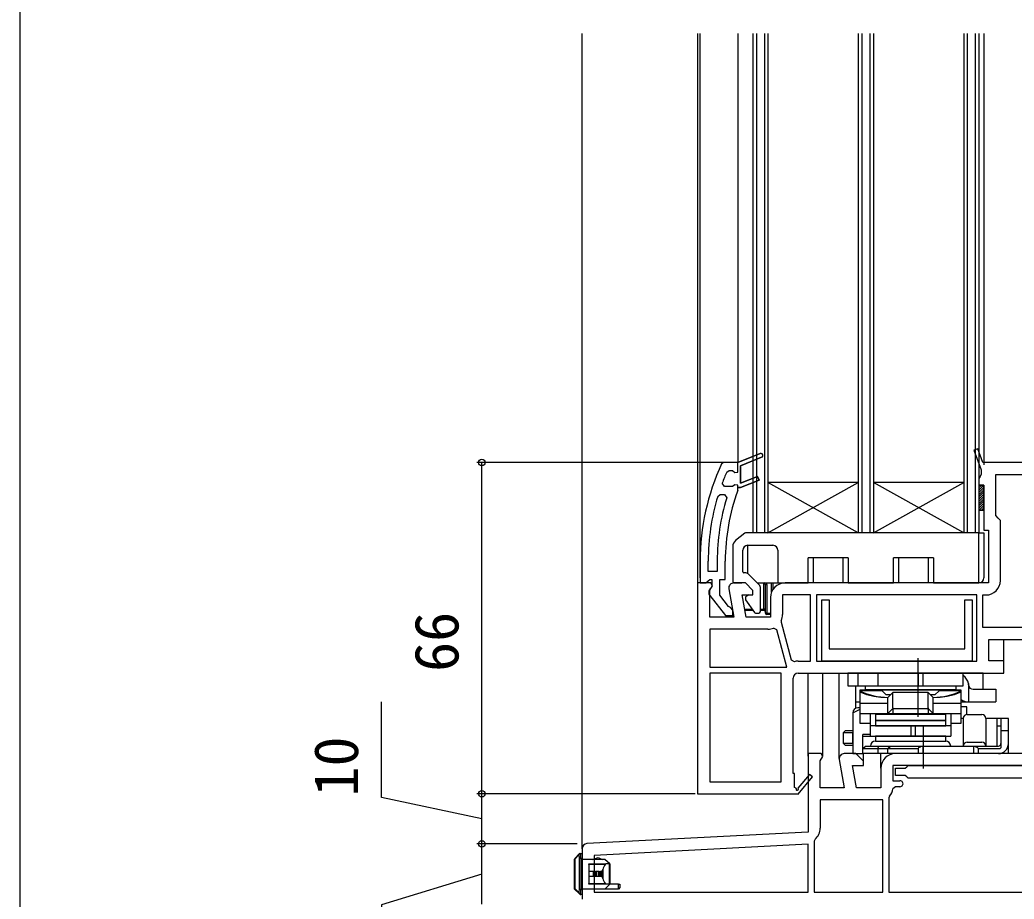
# Model space of a CAD drawing. Units: millimetres, scale not verified. Extents: x -525 to 525, y -783 to 778.
# Drawn here: x -525 to -327, y 46.3 to 221.5 of the extents above; entities that cross this region are included whole.
import ezdxf
from ezdxf.enums import TextEntityAlignment as Align

# ---------------------------------------------------------------- set-up
doc = ezdxf.new("R2010")
doc.units = ezdxf.units.MM
doc.header["$LTSCALE"] = 4
for name, color, linetype in [('0-3_YKK_11', 7, 'Continuous'), ('0-5_YKK_12', 2, 'Continuous'), ('0-6_YKK_13', 4, 'Continuous'), ('0-8_YKK_D', 6, 'Continuous'), ('0-9_YKK_ZWAK', 7, 'Continuous')]:
    doc.layers.add(name, color=color, linetype=linetype)
doc.styles.add('ＭＳ ゴシック', font='')
doc.styles.get('ＭＳ ゴシック').set_extended_font_data('MS Gothic')

msp = doc.modelspace()

# ---------------------------------------------------------------- linework, layer by layer
at = {"layer": '0-3_YKK_11'}
for p, q in [((-370, 93.7), (-367.5, 93.7)), ((-413, 56.351), (-413, 46.3))]:
    msp.add_line(p, q, dxfattribs=at)
for points in [[(-384.205, 131.399), (-383.747, 131.699), (-383.075, 131.699), (-382.59, 131.324), (-382, 131.399), (-382, 133.299), (-377.548, 135.071), (-382, 133.299), (-384.782, 133.299), (-385.236, 133.01)], [(-313, 133.3), (-333.189, 133.3), (-334.226, 136.041), (-334.974, 135.759), (-333.5, 131.861), (-333.5, 130.966), (-333.75, 130.533), (-334, 130.1), (-334, 128.8), (-333, 128.8), (-333, 119.8), (-332.1, 119.8), (-332.1, 109.3), (-372.6, 109.3)], [(-377.252, 134.328), (-381.5, 132.637), (-381.5, 129.16), (-378.048, 130.534), (-377.752, 129.791), (-381.5, 128.299), (-382, 128.299), (-382, 128.799), (-382.59, 128.874), (-383.075, 128.499), (-383.1, 128.499), (-384.635, 128.499), (-385.104, 129.174)], [(-382.03, 127.682), (-382, 127.853), (-382, 128.299), (-381.5, 128.299), (-377.752, 129.791), (-378.048, 130.534), (-381.5, 129.16), (-381.5, 132.637), (-377.252, 134.328)], [(-370, 91.3), (-329, 91.3), (-329, 93.8), (-332, 93.8), (-332, 98), (-314.4, 98), (-314.4, 93.8), (-316, 93.8), (-316, 91.3), (-312, 91.3), (-312, 132.3)], [(-329.7, 109.8), (-329.7, 121.705), (-330.15, 122.203), (-330.6, 122.7), (-330.6, 130.9), (-314.4, 130.9), (-314.4, 127.166), (-314.65, 126.733), (-314.65, 125.867), (-314.4, 125.434), (-314.4, 119.166), (-314.65, 118.733), (-314.65, 117.867), (-314.4, 117.434), (-314.4, 105.166), (-314.65, 104.733), (-314.65, 103.867), (-314.4, 103.434), (-314.4, 100.4)], [(-385.991, 126.544), (-385.513, 126.899), (-384.676, 126.899), (-384.199, 126.252)], [(-389.5, 113.667), (-389.5, 109.299), (-388.4, 109.299), (-387.904, 109.737), (-387.606, 109.999), (-387.2, 109.999), (-387.2, 108.599), (-387.4, 108.199)], [(-386.1, 113.667), (-386.1, 111.599), (-387.9, 111.599), (-387.9, 113.667)], [(-387.587, 106.783), (-384.475, 102.799), (-383, 102.799), (-383, 103.901), (-383.475, 104.4), (-383.845, 104.592), (-385.6, 106.838), (-385.6, 109.999), (-384.5, 109.999), (-384.5, 113.667)], [(-390, 109.3), (-390, 67.3), (-370.134, 67.3), (-370, 67.223), (-367.095, 70.641), (-367.705, 71.159), (-370.016, 68.439)], [(-383.785, 108.126), (-382.793, 102.5), (-387.6, 102.5), (-387.6, 107.856), (-387.058, 108.724), (-387.377, 109.3), (-390, 109.3)], [(-375.5, 106.4), (-375.5, 102.5), (-380.356, 102.5), (-381.132, 106.9), (-379, 106.9), (-379, 107.8), (-380.5, 109.3), (-382.8, 109.3)], [(-367.5, 93.7), (-367.5, 106.9), (-373.1, 106.9), (-373.1, 103)], [(-314.4, 100.4), (-333.2, 100.4), (-333.2, 106.9), (-332.6, 106.9)], [(-373.356, 101.809), (-373.383, 101.474), (-371.372, 93.968), (-370.775, 93.611)], [(-387.6, 92.5), (-372.221, 92.5), (-374.226, 99.984), (-374.899, 100.317)], [(-376, 100.1), (-387.6, 100.1), (-387.6, 92.5)], [(-370.394, 68.374), (-370.7, 68.551), (-370.7, 71.3), (-371, 71.3), (-371, 90.3)], [(-308, 81.327), (-308, 75.3), (-350.6, 75.3)], [(-361.785, 74.126), (-360.793, 68.5), (-365.6, 68.5), (-365.6, 73.856), (-365.058, 74.724), (-365.377, 75.3), (-368, 75.3), (-368, 59.658), (-412.052, 57.35)], [(-353.5, 72.4), (-353.5, 68.5), (-358.356, 68.5), (-359.132, 72.9), (-357, 72.9), (-357, 73.8), (-358.5, 75.3), (-360.8, 75.3)], [(-309.4, 69.9), (-308, 69.9), (-308, 72.9), (-351.1, 72.9), (-351.1, 69.9), (-349.7, 69.9)], [(-351.9, 47.7), (-308, 47.7), (-308, 68.7), (-309.4, 68.7)], [(-349.7, 68.7), (-350.616, 68.7), (-351.113, 68.252)], [(-353.1, 47.7), (-353.1, 66.1), (-365.6, 66.1), (-365.6, 60.435)], [(-351.762, 66.845), (-351.9, 66.5), (-351.9, 47.7)], [(-366.624, 58.224), (-366.8, 57.842), (-366.8, 47.7), (-353.1, 47.7)]]:
    msp.add_lwpolyline(points, dxfattribs=at)
for points in [[(-334.4, 106.9), (-366.3, 106.9), (-366.3, 93.7), (-334.4, 93.7)], [(-373.4, 69.7), (-373.4, 91.3), (-387.6, 91.3), (-387.6, 69.7)], [(-368, 57.255), (-410.6, 55.022), (-410.6, 47.7), (-368, 47.7)]]:
    msp.add_lwpolyline(points, close=True, dxfattribs=at)
for centre, radius, start, end in [((-377.4, 134.699), 0.4, 291.69939, 111.69941), ((-377.4, 134.699), 0.4, 291.69939, 111.69941), ((-343.5, 113.667), 46, 155.13402, 179.99999), ((-343.5, 113.667), 44.4, 156.46078, 159.55779), ((-343.5, 113.667), 41, 160.01112, 180.00001), ((-343.5, 113.667), 44.4, 163.13981, 180.00001), ((-343.5, 113.667), 42.6, 162.81723, 180.00001), ((-382.8, 108.3), 1, 90.00002, 190.00001), ((-372.6, 106.4), 2.9, 90.00001, 179.99999), ((-332.6, 109.8), 2.9, 270.00001, 359.99999), ((-386.8, 107.399), 1, 126.86989, 218.08672), ((-376, 103), 2.9, 335.74737, 0.00004), ((-376, 103), 2.9, 270.00001, 292.31385), ((-370, 90.3), 3.4, 90.00002, 103.17387), ((-370, 90.3), 1, 90.00001, 179.99999), ((-360.8, 74.3), 1, 90, 189.99998), ((-350.6, 72.4), 2.9, 90.00001, 179.99999), ((-349.7, 69.3), 0.6, 269.99999, 90.00001), ((-370.178, 68.249), 0.25, 150, 49.64299), ((-353.5, 68.5), 2.4, 316.39716, 354.0622), ((-368.5, 60.435), 2.9, 310.32022, 0.00001), ((-412, 56.351), 1, 93.00003, 180)]:
    msp.add_arc(centre, radius, start, end, dxfattribs=at)
at = {"layer": '0-5_YKK_12'}
for p, q in [((-413, 56.351), (-413, 218.8)), ((-390, 218.8), (-390, 108.8)), ((-389.504, 110.3), (-389.504, 218.8)), ((-382, 218.8), (-382, 133.3)), ((-379, 218.8), (-379, 119.299)), ((-378.3, 218.8), (-378.3, 119.299)), ((-376.7, 218.8), (-376.7, 119.3)), ((-376, 218.8), (-376, 119.3)), ((-358, 218.8), (-358, 119.3)), ((-357.3, 218.8), (-357.3, 119.3)), ((-355.7, 218.8), (-355.7, 119.3)), ((-355, 218.8), (-355, 119.3)), ((-337, 218.8), (-337, 119.3)), ((-336.3, 218.8), (-336.3, 119.3)), ((-334.7, 218.8), (-334.7, 119.3)), ((-334, 218.8), (-334, 119.3)), ((-333, 218.8), (-333, 132.8)), ((-358, 129.3), (-376, 129.3)), ((-358, 119.3), (-376, 129.3)), ((-376, 119.3), (-358, 129.3)), ((-337, 129.3), (-355, 129.3)), ((-337, 119.3), (-355, 129.3)), ((-355, 119.3), (-337, 129.3)), ((-334, 119.3), (-379, 119.299)), ((-329, 93.3), (-329, 98)), ((-368, 74.8), (-368, 91.3)), ((-365.1, 74.8), (-365.1, 91.3)), ((-361.8, 74.3), (-361.8, 91.3)), ((-358.5, 75.255), (-358.5, 75.3)), ((-357, 73.593), (-357, 75.3)), ((-353.5, 72.4), (-353.5, 75.3))]:
    msp.add_line(p, q, dxfattribs=at)
at = {"layer": '0-6_YKK_13'}
for p, q in [((-334, 128.676), (-333.876, 128.8)), ((-334, 128.227), (-333.427, 128.8)), ((-334, 127.778), (-333, 128.778)), ((-334, 127.329), (-333, 128.329)), ((-334, 126.88), (-333, 127.88)), ((-334, 126.431), (-333, 127.431)), ((-334, 125.982), (-333, 126.982)), ((-334, 125.533), (-333, 126.533)), ((-334, 125.084), (-333, 126.084)), ((-334, 124.635), (-333, 125.635)), ((-334, 124.186), (-333, 125.186)), ((-333.937, 123.8), (-333, 124.737)), ((-333.488, 123.8), (-333, 124.288)), ((-333.039, 123.8), (-333, 123.839)), ((-380.582, 119.234), (-382.437, 117.75)), ((-334, 119.3), (-380.395, 119.3)), ((-334, 119.3), (-333, 119.3)), ((-334, 109.3), (-334, 119.3)), ((-333, 119.3), (-333, 110.3)), ((-383, 116.579), (-383, 109.5)), ((-381, 111.5), (-381, 115.8)), ((-380, 116.8), (-375, 116.8)), ((-380, 111.128), (-380, 116.8)), ((-374, 115.8), (-374, 109.3)), ((-360, 114.3), (-368, 114.3)), ((-368, 109.3), (-368, 114.3)), ((-361, 109.3), (-361, 114.3)), ((-360, 114.3), (-360, 109.3)), ((-343, 114.3), (-351, 114.3)), ((-351, 109.3), (-351, 114.3)), ((-344, 109.3), (-344, 114.3)), ((-343, 114.3), (-343, 109.3)), ((-380.379, 111.3), (-380.8, 111.3)), ((-377.646, 108.775), (-380.025, 111.154)), ((-383, 109.28), (-383, 109.3)), ((-382.8, 109.3), (-383, 109.3)), ((-382.8, 109.3), (-381.207, 109.3)), ((-378.172, 109.3), (-374, 109.3)), ((-376.5, 103.3), (-376.5, 109)), ((-376.5, 109), (-376.2, 109)), ((-376.2, 109), (-376.2, 103.3)), ((-375.3, 107.458), (-375.3, 109.3)), ((-375, 109.3), (-375, 108.028)), ((-374, 109.3), (-368, 109.3)), ((-360, 109.3), (-361, 109.3)), ((-360, 109.3), (-351, 109.3)), ((-343, 109.3), (-344, 109.3)), ((-343, 109.3), (-334, 109.3)), ((-377.5, 103.6), (-377.5, 108.421)), ((-380.5, 106.385), (-380.5, 106.063)), ((-380.464, 105.948), (-378.699, 103.428)), ((-379.807, 106.9), (-380.4, 106.558)), ((-380.638, 104.1), (-379.17, 104.1)), ((-378.96, 103.8), (-380.585, 103.8)), ((-378.453, 103.3), (-377.8, 103.3)), ((-377.5, 104.1), (-376.8, 104.1)), ((-376.8, 103.8), (-377.5, 103.8)), ((-376.8, 104.1), (-376.8, 103.8)), ((-376.2, 103.3), (-375.5, 103.3)), ((-375.5, 103), (-376.2, 103)), ((-346.1, 82.6), (-346.1, 94.3)), ((-360.1, 91.3), (-360.1, 88.8)), ((-333.1, 91.3), (-360.1, 91.3)), ((-358.1, 91.3), (-358.1, 88.8)), ((-354.1, 91.3), (-354.1, 88.8)), ((-346.058, 91.3), (-346.058, 88.8)), ((-345.142, 91.3), (-345.142, 88.8)), ((-337.1, 88.8), (-337.1, 91.3)), ((-336.613, 91.3), (-337.1, 91.209)), ((-333.1, 88.1), (-333.1, 91.3)), ((-336.08, 89.261), (-336.08, 85.6)), ((-360.1, 88.8), (-337.1, 88.8)), ((-358.585, 88.8), (-358.585, 84.274)), ((-357.6, 88), (-337.6, 88)), ((-357.6, 81.3), (-357.6, 88)), ((-353.272, 87.8), (-357.6, 87.8)), ((-356.6, 88), (-356.6, 88.8)), ((-338.6, 88), (-356.6, 88)), ((-352.472, 87), (-353.272, 87.8)), ((-351.1, 87.5), (-352.1, 86.5)), ((-351.1, 84.421), (-351.1, 87.5)), ((-344.1, 84.421), (-344.1, 87.5)), ((-341.928, 87.8), (-342.728, 87)), ((-337.6, 87.8), (-341.928, 87.8)), ((-338.6, 88.143), (-338.562, 88)), ((-335.145, 88.1), (-330.6, 88.1)), ((-330.6, 88.1), (-330.6, 85.6)), ((-358.585, 85.6), (-357.6, 85.6)), ((-357.6, 85.353), (-352.1, 85.353)), ((-351.6, 87), (-352.472, 87)), ((-352.1, 83.421), (-352.1, 86.5)), ((-342.728, 87), (-343.6, 87)), ((-343.1, 83.421), (-343.1, 86.5)), ((-343.1, 85.353), (-337.6, 85.353)), ((-337.6, 85.6), (-330.6, 85.6)), ((-359.1, 83.4), (-357.6, 84.15)), ((-359.1, 83.4), (-359.1, 75.3)), ((-357.6, 84.4), (-358.1, 84.4)), ((-357.6, 83.3), (-343.1, 83.3)), ((-355.6, 78.8), (-355.6, 83.3)), ((-352.1, 83.3), (-351.106, 84.294)), ((-351.1, 84.3), (-351.097, 84.303)), ((-351.1, 84.032), (-351.1, 83.3)), ((-351.097, 84.388), (-351.097, 84.303)), ((-344.103, 84.388), (-344.103, 84.303)), ((-344.103, 84.303), (-344.1, 84.3)), ((-344.1, 84.3), (-344.094, 84.294)), ((-344.1, 84.032), (-344.1, 83.3)), ((-344.094, 84.294), (-343.1, 83.3)), ((-343.1, 83.3), (-337.6, 83.3)), ((-339.6, 83.3), (-339.6, 78.8)), ((-336.388, 84.6), (-337.6, 84.6)), ((-336.388, 83.095), (-336.388, 84.6)), ((-355.6, 81.3), (-357.6, 81.3)), ((-340.6, 83.1), (-354.6, 83.1)), ((-354.6, 83.1), (-354.6, 81.9)), ((-340.6, 81.9), (-354.6, 81.9)), ((-340.6, 81.9), (-340.6, 83.1)), ((-339.064, 81.3), (-339.6, 81.3)), ((-337.1, 82.3), (-337.6, 82.3)), ((-337.1, 82.3), (-337.1, 76.8)), ((-336.3, 83.1), (-333.4, 83.1)), ((-328.1, 82.3), (-332.6, 82.3)), ((-332.6, 82.3), (-332.6, 76.8)), ((-330.4, 82.3), (-330.4, 76.8)), ((-329.6, 82.3), (-329.6, 76.434)), ((-328.1, 77.3), (-328.1, 82.3)), ((-359.1, 79.4), (-361.033, 79.4)), ((-360.533, 79.9), (-359.1, 79.9)), ((-359.1, 79.429), (-359.129, 79.4)), ((-359.129, 79.4), (-359.129, 77.4)), ((-339.6, 80.8), (-355.6, 80.8)), ((-347.565, 80.8), (-347.565, 78.8)), ((-346.661, 80.8), (-346.661, 78.8)), ((-345.1, 80.8), (-345.1, 72.3)), ((-328.1, 79.8), (-329.6, 79.8)), ((-361.033, 77.4), (-360.533, 76.9)), ((-361.033, 77.4), (-359.1, 77.4)), ((-359.129, 77.4), (-359.1, 77.371)), ((-355.6, 79.1), (-357.1, 79.1)), ((-357.1, 75.3), (-357.1, 79.1)), ((-357.1, 78.8), (-355.6, 78.8)), ((-357.1, 75.3), (-357.1, 78.8)), ((-357.1, 78.8), (-355.6, 78.8)), ((-355.6, 78.8), (-339.6, 78.8)), ((-354.6, 77.8), (-340.6, 77.8)), ((-336.3, 77.6), (-333.4, 77.6)), ((-328.1, 75.3), (-328.1, 77.3)), ((-359.1, 76.9), (-360.533, 76.9)), ((-359.1, 75.3), (-357.1, 75.3)), ((-357.1, 76.3), (-356.6, 76.8)), ((-357.1, 76.3), (-346.058, 76.3)), ((-330.1, 75.3), (-357.1, 75.3)), ((-356.6, 76.8), (-330.1, 76.8)), ((-354.1, 76.3), (-353.893, 76.8)), ((-354.1, 76.3), (-354.1, 75.3)), ((-352.1, 76.3), (-351.6, 76.8)), ((-352.1, 75.3), (-352.1, 76.3)), ((-346.058, 76.3), (-346.058, 75.3)), ((-345.6, 76.6), (-345.6, 76.8)), ((-345.142, 76.8), (-345.142, 75.3)), ((-335.058, 76.8), (-335.058, 75.3)), ((-334.6, 76.6), (-334.6, 76.8)), ((-334.142, 76.3), (-330.1, 76.3)), ((-334.142, 76.3), (-334.142, 75.3)), ((-328.1, 75.3), (-330.1, 75.3)), ((-414.5, 48.376), (-414.5, 54.276)), ((-414.494, 54.276), (-414.5, 54.276)), ((-413.674, 55.096), (-414.494, 54.276)), ((-414.494, 54.276), (-414.494, 48.424)), ((-413.548, 48.2), (-413.548, 54.4)), ((-413.254, 54.4), (-413.548, 54.4)), ((-413.376, 55.4), (-413.38, 55.395)), ((-413.254, 54.4), (-413.254, 48.2)), ((-413, 54.4), (-413, 48.2)), ((-408.5, 54.2), (-413, 54.2)), ((-411.7, 53.3), (-408.264, 53.3)), ((-411.7, 53.196), (-411.7, 53.3)), ((-411.7, 53.196), (-411.7, 51.8)), ((-408.443, 53.196), (-411.7, 53.196)), ((-410.8, 51.8), (-411.7, 51.8)), ((-411.7, 51.8), (-411.7, 50.8)), ((-410.8, 51.8), (-410.8, 50.8)), ((-410.359, 51.8), (-410.8, 51.8)), ((-410.217, 51.8), (-410.217, 50.8)), ((-409.8, 51.8), (-410.217, 51.8)), ((-409.8, 51.8), (-409.8, 50.8)), ((-409.667, 51.8), (-409.8, 51.8)), ((-409.486, 51.8), (-409.486, 50.8)), ((-409.45, 51.8), (-409.258, 51.8)), ((-409.258, 51.8), (-409.258, 50.8)), ((-409.028, 51.8), (-409.258, 51.8)), ((-409.028, 51.8), (-409.028, 50.8)), ((-408.888, 52.196), (-408.888, 50.404)), ((-407.565, 53.3), (-408.264, 53.3)), ((-407.565, 49.3), (-407.565, 53.3)), ((-411.7, 50.8), (-411.7, 49.404)), ((-410.217, 50.8), (-410.359, 50.8)), ((-409.8, 50.8), (-410.217, 50.8)), ((-409.667, 50.8), (-409.8, 50.8)), ((-409.486, 50.8), (-409.667, 50.8)), ((-409.45, 50.8), (-409.486, 50.8)), ((-409.258, 50.8), (-409.45, 50.8)), ((-409.028, 50.8), (-409.258, 50.8)), ((-414.494, 48.424), (-413.631, 47.561)), ((-413.254, 48.2), (-413.548, 48.2)), ((-408.5, 48.3), (-413, 48.3)), ((-411.7, 49.404), (-408.443, 49.404)), ((-408.5, 48.3), (-407.5, 49.3)), ((-405.8, 48.3), (-408.5, 48.3)), ((-407.565, 49.3), (-408.264, 49.3)), ((-405.8, 49.3), (-405.5, 49.3)), ((-413.488, 47.288), (-413.549, 47.349)), ((-413.337, 47.287), (-413.276, 47.2))]:
    msp.add_line(p, q, dxfattribs=at)
for points in [[(-334, 123.8), (-333, 123.8), (-333, 128.8), (-334, 128.8)], [(-335.3, 93.7), (-365.3, 93.7), (-365.3, 105.9), (-363.8, 105.9), (-363.8, 96.2), (-336.8, 96.2), (-336.8, 105.9), (-335.3, 105.9)], [(-354.6, 80.8), (-340.6, 80.8), (-340.6, 81.8), (-354.6, 81.8)], [(-354.6, 77.8), (-340.6, 77.8), (-340.6, 78.8), (-354.6, 78.8)], [(-348.063, 72.9), (-311.046, 72.9), (-310.75, 72.65), (-310.454, 72.4), (-308.504, 72.4), (-308.504, 70.9), (-310.454, 70.9), (-310.75, 70.65), (-311.046, 70.4), (-348.063, 70.4), (-348.358, 70.65), (-348.654, 70.9), (-350.604, 70.9), (-350.604, 72.4), (-348.654, 72.4), (-348.358, 72.65)]]:
    msp.add_lwpolyline(points, close=True, dxfattribs=at)
for points in [[(-367, 114.3), (-367, 109.3), (-368, 109.3)], [(-350, 114.3), (-350, 109.3), (-351, 109.3)], [(-376.5, 104.1), (-376.8, 104.1), (-376.8, 109.3)], [(-376.2, 103), (-376.2, 103.3), (-376.5, 103.3)], [(-352.1, 86.379), (-353.517, 86.452), (-354.917, 86.67), (-356.283, 87.029), (-357.6, 87.527)], [(-356.6, 88.8), (-338.6, 88.8), (-338.6, 88)], [(-343.1, 86.5), (-344.1, 87.5), (-351.1, 87.5)], [(-337.6, 87.527), (-338.917, 87.029), (-340.283, 86.67), (-341.683, 86.452), (-343.1, 86.379)], [(-337.6, 88), (-337.6, 81.3), (-339.064, 81.3)], [(-351.106, 84.294), (-351.1, 84.3), (-344.1, 84.3)], [(-360.533, 79.9), (-361.033, 79.4), (-361.033, 77.4)], [(-330.4, 80.8), (-330.1, 80.8), (-329.6, 80.8)], [(-414.412, 54.488), (-413.592, 55.308), (-413.588, 55.312)], [(-413.376, 55.4), (-413, 55.4), (-413, 54.4), (-413.254, 54.4)], [(-410.867, 54.2), (-409.8, 54.6), (-409, 54.2)], [(-407.565, 53.3), (-407.5, 53.3), (-408.5, 54.2)], [(-410.359, 50.8), (-410.359, 51.8), (-410.217, 51.8)], [(-409.667, 50.8), (-409.667, 51.8), (-409.486, 51.8)], [(-409.45, 50.8), (-409.45, 51.8), (-409.486, 51.8)], [(-409.028, 51.8), (-408.948, 51.994), (-408.888, 52.196)], [(-407.5, 53.3), (-407.5, 49.3), (-407.565, 49.3)], [(-410.359, 50.8), (-410.8, 50.8), (-411.7, 50.8)], [(-408.888, 50.404), (-408.947, 50.602), (-409.028, 50.8)], [(-413.549, 47.349), (-414.5, 48.3), (-414.5, 48.376)], [(-413.254, 48.2), (-413, 48.2), (-413, 47.2), (-413.276, 47.2)], [(-408.264, 49.3), (-411.7, 49.3), (-411.7, 49.404)], [(-405.8, 48.3), (-405.8, 49.3), (-407.5, 49.3)], [(-405.5, 49.3), (-405.5, 48.6), (-405.8, 48.3)]]:
    msp.add_lwpolyline(points, dxfattribs=at)
for centre, radius, start, end in [((-380.395, 119), 0.3, 90, 128.65981), ((-381.5, 116.579), 1.5, 128.65981, 180), ((-380, 115.8), 1, 90, 180), ((-375, 115.8), 1, 0, 90), ((-380.8, 111.5), 0.2, 180, 270), ((-380.379, 110.8), 0.5, 45, 90), ((-382.8, 109.5), 0.2, 180, 270), ((-376.8, 109), 0.3, 0, 90), ((-376.8, 109), 0.6, 0, 30), ((-334, 110.3), 1, 270, 0), ((-378, 108.421), 0.5, 0, 45), ((-380.3, 106.385), 0.2, 120, 180), ((-380.3, 106.063), 0.2, 180, 215), ((-378.453, 103.6), 0.3, 215, 270), ((-377.8, 103.6), 0.3, 270, 0), ((-376.8, 103.5), 0.3, 0, 90), ((-376.2, 103.3), 0.3, 180, 270), ((-352.1, 99.5), 13, 244.971, 270), ((-343.1, 99.5), 13, 270, 295.029), ((-358.1, 83.4), 1, 90, 180), ((-336.3, 82.3), 0.8, 90, 180), ((-333.4, 82.3), 0.8, 0, 90), ((-354.6, 76.8), 1, 90, 180), ((-340.6, 76.8), 1, 0, 90), ((-336.3, 76.8), 0.8, 90, 180), ((-333.4, 76.8), 0.8, 0, 90), ((-330.1, 77.3), 0.5, 270, 0), ((-330.1, 77.3), 2, 270, 0), ((-345.6, 76.1), 0.5, 90, 156.42182), ((-334.6, 76.1), 0.5, 23.57818, 90), ((-330.1, 77.3), 1, 270, 300), ((-414.2, 54.276), 0.3, 135, 180), ((-414.211, 54.288), 0.284, 135.21566, 182.49633), ((-413.37, 55.091), 0.304, 91.7644, 179.04855), ((-413.39, 55.109), 0.284, 135.21566, 182.49633), ((-413.383, 55.099), 0.295, 89.30544, 134.94469), ((-413.376, 55.1), 0.3, 90, 135), ((-413.348, 47.549), 0.284, 177.50367, 224.78434), ((-413.319, 47.601), 0.314, 187.32627, 266.78077), ((-413.383, 47.523), 0.24, 226.38814, 281.18869), ((-413.276, 47.5), 0.3, 225, 270)]:
    msp.add_arc(centre, radius, start, end, dxfattribs=at)
for centre, major_axis, ratio, start_param, end_param in [((-338.556, 88.8), (-2.519, 0), 0.992546, 3.3270551, 4.0960742), ((-338.311, 88.8), (0, 2.5), 0.907845, 4.7982086, 4.8978514), ((-335.145, 89.1), (0, 1), 0.907845, 1.6566159, 3.1415927), ((-336.049, 88.1), (-2.519, 0), 0.992361, 0.9076587, 1.5584194), ((-350.1, 85.3), (1.97, 1.97), 0.176327, 2.9670622, 3.0184971), ((-350.272, 82.3), (0.828, -1.998), 0.093899, 3.1804673, 3.5485674), ((-353.1, 82.3), (1.932, 1.932), 0.267949, 6.0213859, 6.0991353), ((-349.1, 86.3), (1.97, 1.97), 0.176327, 2.9670621, 3.018497), ((-346.1, 86.3), (1.97, -1.97), 0.176327, 0.1230956, 0.1745305), ((-342.1, 82.3), (1.932, -1.932), 0.267949, 3.3256427, 3.403392), ((-344.928, 82.3), (-0.828, -1.998), 0.093899, 2.7346179, 3.102718), ((-345.1, 85.3), (1.97, -1.97), 0.176327, 0.1230955, 0.1745304), ((-413.688, 54.4), (0, 0.7), 0.2, 4.712389, 6.1791526), ((-413.394, 54.4), (0, 1), 0.14, 4.712389, 6.1791526), ((-406.711, 51.3), (0, 2.9), 0.789474, 0.8581397, 1.2566748), ((-408.264, 53), (0, 0.3), 0.789474, 6.2831853, 7.141325), ((-406.711, 51.3), (0, 2.9), 0.789474, 1.8849178, 2.283453), ((-414.2, 48.424), (0.286, 0.119), 0.756388, 2.640578, 2.8379736), ((-413.688, 48.2), (0, 0.7), 0.2, 3.5625567, 4.712389), ((-413.394, 48.2), (0, 1), 0.14, 3.5625567, 4.712389), ((-408.264, 49.6), (0, 0.3), 0.789474, 2.283453, 3.1415927)]:
    msp.add_ellipse(centre, major_axis=major_axis, ratio=ratio, start_param=start_param, end_param=end_param, dxfattribs=at)
at = {"layer": '0-8_YKK_D'}
for p, q in [((-384.051, 133.3), (-434, 133.3)), ((-433, 67.3), (-433, 133.3)), ((-390.5, 67.3), (-434, 67.3)), ((-390.501, 67.3), (-434, 67.3)), ((-433, 57.298), (-433, 67.3)), ((-414, 57.298), (-434, 57.298)), ((-414, 57.298), (-434, 57.298)), ((-433, 45.3), (-433, 57.298))]:
    msp.add_line(p, q, dxfattribs=at)
for points in [[(-433, 62.299), (-453, 66.579), (-453, 85.579)], [(-433, 51.299), (-453, 45.16), (-453, 26.433)]]:
    msp.add_lwpolyline(points, dxfattribs=at)
for centre in [(-433, 133.3), (-433, 67.3), (-433, 67.3), (-433, 57.298), (-433, 57.298)]:
    msp.add_circle(centre, 0.637, dxfattribs=at)
at = {"layer": '0-9_YKK_ZWAK'}
msp.add_line((-525, 747.3), (-525, -782.7), dxfattribs=at)

# ---------------------------------------------------------------- texts
at = {"layer": '0-8_YKK_D', "style": 'ＭＳ ゴシック'}
for s, p in [('66', (-435, 91.573)), ('10', (-455, 66.738))]:
    msp.add_text(s, height=8.798, rotation=90, dxfattribs=at).set_placement(p, align=Align.BOTTOM_LEFT)

doc.saveas('drawing.dxf')
